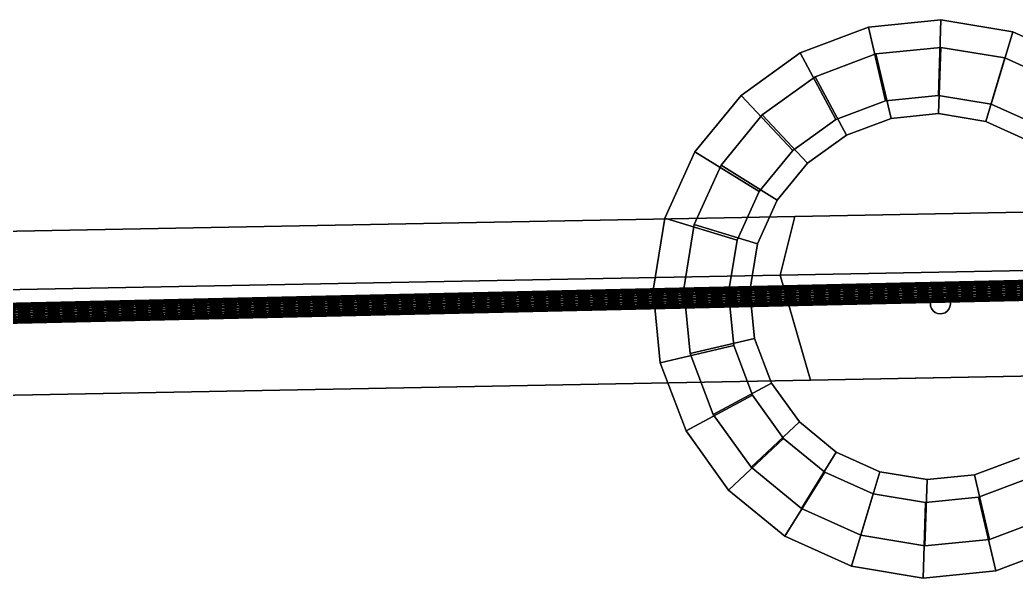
# Model space of a CAD drawing. Header units: inches. Extents: x -2 to 2474, y 1 to 287.
# Drawn here: x 165.8483 to 166.172, y 175.4238 to 175.6051 of the extents above; entities that cross this region are included whole.
import ezdxf

# ---------------------------------------------------------------- set-up
doc = ezdxf.new("R2010")
doc.units = ezdxf.units.IN
doc.header["$MEASUREMENT"] = 0
doc.layers.add('DLX_LUM', color=7, linetype='Continuous', true_color=0xffd400)

msp = doc.modelspace()

# ---------------------------------------------------------------- linework, layer by layer
at = {"layer": 'DLX_LUM'}
for points in [[(166.12405, 175.60273, 0), (166.14761, 175.60508, 0)], [(166.14761, 175.60508, 0), (166.12405, 175.60273, 0)], [(166.14683, 175.58055, 0), (166.14761, 175.60508, 0)], [(166.14761, 175.60508, 0), (166.14683, 175.58055, 0)], [(166.14761, 175.60508, 0), (166.17098, 175.60124, 0)], [(166.17098, 175.60124, 0), (166.14761, 175.60508, 0)], [(166.10189, 175.59437, 0), (166.12405, 175.60273, 0)], [(166.12405, 175.60273, 0), (166.10189, 175.59437, 0)], [(166.12964, 175.57883, 0), (166.12405, 175.60273, 0)], [(166.12405, 175.60273, 0), (166.12964, 175.57883, 0)], [(166.17098, 175.60124, 0), (166.16388, 175.57775, 0)], [(166.16388, 175.57775, 0), (166.17098, 175.60124, 0)], [(166.19255, 175.59149, 0), (166.17098, 175.60124, 0)], [(166.17098, 175.60124, 0), (166.19255, 175.59149, 0)], [(166.14753, 175.59613, 0), (166.1265, 175.59404, 0)], [(166.1265, 175.59404, 0), (166.14753, 175.59613, 0)], [(166.14753, 175.59613, 0), (166.14685, 175.57463, 0)], [(166.14685, 175.57463, 0), (166.14753, 175.59613, 0)], [(166.1684, 175.59271, 0), (166.14753, 175.59613, 0)], [(166.14753, 175.59613, 0), (166.1684, 175.59271, 0)], [(166.08266, 175.58056, 0), (166.10189, 175.59437, 0)], [(166.10189, 175.59437, 0), (166.08266, 175.58056, 0)], [(166.11348, 175.57274, 0), (166.10189, 175.59437, 0)], [(166.10189, 175.59437, 0), (166.11348, 175.57274, 0)], [(166.1265, 175.59404, 0), (166.10672, 175.58657, 0)], [(166.10672, 175.58657, 0), (166.1265, 175.59404, 0)], [(166.1265, 175.59404, 0), (166.1314, 175.57309, 0)], [(166.1314, 175.57309, 0), (166.1265, 175.59404, 0)], [(166.1684, 175.59271, 0), (166.16217, 175.57212, 0)], [(166.16217, 175.57212, 0), (166.1684, 175.59271, 0)], [(166.18766, 175.584, 0), (166.1684, 175.59271, 0)], [(166.1684, 175.59271, 0), (166.18766, 175.584, 0)], [(166.10672, 175.58657, 0), (166.08954, 175.57424, 0)], [(166.08954, 175.57424, 0), (166.10672, 175.58657, 0)], [(166.10672, 175.58657, 0), (166.11687, 175.56761, 0)], [(166.11687, 175.56761, 0), (166.10672, 175.58657, 0)], [(166.06766, 175.56224, 0), (166.08266, 175.58056, 0)], [(166.08266, 175.58056, 0), (166.06766, 175.56224, 0)], [(166.09946, 175.56266, 0), (166.08266, 175.58056, 0)], [(166.08266, 175.58056, 0), (166.09946, 175.56266, 0)], [(166.11348, 175.57274, 0), (166.12964, 175.57883, 0)], [(166.12964, 175.57883, 0), (166.11348, 175.57274, 0)], [(166.12964, 175.57883, 0), (166.14683, 175.58055, 0)], [(166.14683, 175.58055, 0), (166.12964, 175.57883, 0)], [(166.14683, 175.58055, 0), (166.16388, 175.57775, 0)], [(166.16388, 175.57775, 0), (166.14683, 175.58055, 0)], [(166.16388, 175.57775, 0), (166.17961, 175.57063, 0)], [(166.17961, 175.57063, 0), (166.16388, 175.57775, 0)], [(166.08954, 175.57424, 0), (166.07615, 175.55788, 0)], [(166.07615, 175.55788, 0), (166.08954, 175.57424, 0)], [(166.08954, 175.57424, 0), (166.10426, 175.55855, 0)], [(166.10426, 175.55855, 0), (166.08954, 175.57424, 0)], [(166.09946, 175.56266, 0), (166.11348, 175.57274, 0)], [(166.11348, 175.57274, 0), (166.09946, 175.56266, 0)], [(166.11687, 175.56761, 0), (166.1314, 175.57309, 0)], [(166.1314, 175.57309, 0), (166.11687, 175.56761, 0)], [(166.1314, 175.57309, 0), (166.14685, 175.57463, 0)], [(166.14685, 175.57463, 0), (166.1314, 175.57309, 0)], [(166.14685, 175.57463, 0), (166.16217, 175.57212, 0)], [(166.16217, 175.57212, 0), (166.14685, 175.57463, 0)], [(166.16217, 175.57212, 0), (166.17632, 175.56572, 0)], [(166.17632, 175.56572, 0), (166.16217, 175.57212, 0)], [(166.10426, 175.55855, 0), (166.11687, 175.56761, 0)], [(166.11687, 175.56761, 0), (166.10426, 175.55855, 0)], [(166.08851, 175.5493, 0), (166.09946, 175.56266, 0)], [(166.09946, 175.56266, 0), (166.08851, 175.5493, 0)], [(166.05791, 175.54066, 0), (166.06766, 175.56224, 0)], [(166.06766, 175.56224, 0), (166.05791, 175.54066, 0)], [(166.08851, 175.5493, 0), (166.06766, 175.56224, 0)], [(166.06766, 175.56224, 0), (166.08851, 175.5493, 0)], [(166.07615, 175.55788, 0), (166.06744, 175.53862, 0)], [(166.06744, 175.53862, 0), (166.07615, 175.55788, 0)], [(166.07615, 175.55788, 0), (166.09442, 175.54654, 0)], [(166.09442, 175.54654, 0), (166.07615, 175.55788, 0)], [(166.09442, 175.54654, 0), (166.10426, 175.55855, 0)], [(166.10426, 175.55855, 0), (166.09442, 175.54654, 0)], [(166.73982, 175.55336, 0), (166.1001, 175.54127, 0)], [(166.1001, 175.54127, 0), (166.73982, 175.55336, 0)], [(166.73982, 175.55336, 0), (166.1001, 175.54127, 0)], [(166.1001, 175.54127, 0), (166.73982, 175.55336, 0)], [(166.0814, 175.53356, 0), (166.08851, 175.5493, 0)], [(166.08851, 175.5493, 0), (166.0814, 175.53356, 0)], [(166.08803, 175.53239, 0), (166.09442, 175.54654, 0)], [(166.09442, 175.54654, 0), (166.08803, 175.53239, 0)], [(166.1001, 175.54127, 0), (165.46215, 175.52921, 0)], [(165.46215, 175.52921, 0), (166.1001, 175.54127, 0)], [(166.1001, 175.54127, 0), (165.46215, 175.52921, 0)], [(165.46215, 175.52921, 0), (166.1001, 175.54127, 0)], [(166.05407, 175.51729, 0), (166.05791, 175.54066, 0)], [(166.05791, 175.54066, 0), (166.05407, 175.51729, 0)], [(166.0814, 175.53356, 0), (166.05791, 175.54066, 0)], [(166.05791, 175.54066, 0), (166.0814, 175.53356, 0)], [(166.1001, 175.54127, 0), (166.09537, 175.52219, 0)], [(166.09537, 175.52219, 0), (166.1001, 175.54127, 0)], [(166.1001, 175.54127, 0), (166.09537, 175.52219, 0)], [(166.09537, 175.52219, 0), (166.1001, 175.54127, 0)], [(166.06744, 175.53862, 0), (166.06402, 175.51775, 0)], [(166.06402, 175.51775, 0), (166.06744, 175.53862, 0)], [(166.06744, 175.53862, 0), (166.08803, 175.53239, 0)], [(166.08803, 175.53239, 0), (166.06744, 175.53862, 0)], [(166.0786, 175.51651, 0), (166.0814, 175.53356, 0)], [(166.0814, 175.53356, 0), (166.0786, 175.51651, 0)], [(166.73131, 175.53421, 0), (166.09537, 175.52219, 0)], [(166.09537, 175.52219, 0), (166.73131, 175.53421, 0)], [(166.73131, 175.53421, 0), (166.09537, 175.52219, 0)], [(166.09537, 175.52219, 0), (166.73131, 175.53421, 0)], [(166.08552, 175.51707, 0), (166.08803, 175.53239, 0)], [(166.08803, 175.53239, 0), (166.08552, 175.51707, 0)], [(164.95325, 175.49202, 0), (166.51214, 175.5273, 0)], [(166.51214, 175.5273, 0), (164.95325, 175.49202, 0)], [(164.95424, 175.49251, 0), (166.51228, 175.52777, 0)], [(166.51228, 175.52777, 0), (164.95424, 175.49251, 0)], [(164.95543, 175.4928, 0), (166.51245, 175.52804, 0)], [(166.51245, 175.52804, 0), (164.95543, 175.4928, 0)], [(164.95672, 175.49288, 0), (166.51263, 175.5281, 0)], [(166.51263, 175.5281, 0), (164.95672, 175.49288, 0)], [(164.95804, 175.49274, 0), (166.51281, 175.52793, 0)], [(166.51281, 175.52793, 0), (164.95804, 175.49274, 0)], [(164.95928, 175.49239, 0), (166.51298, 175.52756, 0)], [(166.51298, 175.52756, 0), (164.95928, 175.49239, 0)], [(164.96038, 175.49186, 0), (166.51313, 175.527, 0)], [(166.51313, 175.527, 0), (164.96038, 175.49186, 0)], [(164.95198, 175.48977, 0), (166.51196, 175.52508, 0)], [(166.51196, 175.52508, 0), (164.95198, 175.48977, 0)], [(164.95207, 175.4906, 0), (166.51198, 175.52591, 0)], [(166.51198, 175.52591, 0), (164.95207, 175.4906, 0)], [(164.95222, 175.48893, 0), (166.51199, 175.52424, 0)], [(166.51199, 175.52424, 0), (164.95222, 175.48893, 0)], [(164.9525, 175.49137, 0), (166.51204, 175.52667, 0)], [(166.51204, 175.52667, 0), (164.9525, 175.49137, 0)], [(164.96124, 175.49117, 0), (166.51324, 175.5263, 0)], [(166.51324, 175.5263, 0), (164.96124, 175.49117, 0)], [(164.96181, 175.49038, 0), (166.51332, 175.5255, 0)], [(166.51332, 175.5255, 0), (164.96181, 175.49038, 0)], [(164.96196, 175.48872, 0), (166.51334, 175.52383, 0)], [(166.51334, 175.52383, 0), (164.96196, 175.48872, 0)], [(166.51335, 175.52466, 0), (164.96206, 175.48954, 0)], [(164.96206, 175.48954, 0), (166.51335, 175.52466, 0)], [(164.9528, 175.48814, 0), (166.51206, 175.52343, 0)], [(166.51206, 175.52343, 0), (164.9528, 175.48814, 0)], [(164.95366, 175.48745, 0), (166.51218, 175.52273, 0)], [(166.51218, 175.52273, 0), (164.95366, 175.48745, 0)], [(164.95475, 175.48692, 0), (166.51233, 175.52217, 0)], [(166.51233, 175.52217, 0), (164.95475, 175.48692, 0)], [(164.95599, 175.48657, 0), (166.5125, 175.5218, 0)], [(166.5125, 175.5218, 0), (164.95599, 175.48657, 0)], [(164.95731, 175.48643, 0), (166.51268, 175.52164, 0)], [(166.51268, 175.52164, 0), (164.95731, 175.48643, 0)], [(166.51286, 175.52169, 0), (164.95861, 175.48651, 0)], [(164.95861, 175.48651, 0), (166.51286, 175.52169, 0)], [(164.95979, 175.48681, 0), (166.51303, 175.52196, 0)], [(166.51303, 175.52196, 0), (164.95979, 175.48681, 0)], [(164.96079, 175.4873, 0), (166.51317, 175.52243, 0)], [(166.51317, 175.52243, 0), (164.96079, 175.4873, 0)], [(166.51327, 175.52307, 0), (164.96153, 175.48795, 0)], [(164.96153, 175.48795, 0), (166.51327, 175.52307, 0)], [(165.45742, 175.51013, 0), (166.09537, 175.52219, 0)], [(165.45742, 175.51013, 0), (166.09537, 175.52219, 0)], [(166.09537, 175.52219, 0), (165.45742, 175.51013, 0)], [(166.09537, 175.52219, 0), (165.45742, 175.51013, 0)], [(166.09537, 175.52219, 0), (166.1052, 175.48808, 0)], [(166.09537, 175.52219, 0), (166.1052, 175.48808, 0)], [(166.1052, 175.48808, 0), (166.09537, 175.52219, 0)], [(166.1052, 175.48808, 0), (166.09537, 175.52219, 0)], [(166.0786, 175.51651, 0), (166.05407, 175.51729, 0)], [(166.05642, 175.49373, 0), (166.05407, 175.51729, 0)], [(166.05407, 175.51729, 0), (166.0786, 175.51651, 0)], [(166.05407, 175.51729, 0), (166.05642, 175.49373, 0)], [(166.06402, 175.51775, 0), (166.08552, 175.51707, 0)], [(166.08552, 175.51707, 0), (166.06402, 175.51775, 0)], [(166.06402, 175.51775, 0), (166.06611, 175.49671, 0)], [(166.06611, 175.49671, 0), (166.06402, 175.51775, 0)], [(166.08706, 175.50162, 0), (166.08552, 175.51707, 0)], [(166.08552, 175.51707, 0), (166.08706, 175.50162, 0)], [(166.08032, 175.49933, 0), (166.0786, 175.51651, 0)], [(166.0786, 175.51651, 0), (166.08032, 175.49933, 0)], [(166.14467, 175.51453, 0), (166.14432, 175.51376, 0)], [(166.14432, 175.51376, 0), (166.14467, 175.51453, 0)], [(166.14432, 175.51376, 0), (166.14467, 175.51453, 0)], [(166.14467, 175.51453, 0), (166.14432, 175.51376, 0)], [(166.1452, 175.51519, 0), (166.14467, 175.51453, 0)], [(166.14467, 175.51453, 0), (166.1452, 175.51519, 0)], [(166.14467, 175.51453, 0), (166.1452, 175.51519, 0)], [(166.1452, 175.51519, 0), (166.14467, 175.51453, 0)], [(166.14467, 175.51453, 0), (166.14467, 175.51453, 0)], [(166.14467, 175.51453, 0), (166.14467, 175.51453, 0)], [(166.14589, 175.51568, 0), (166.1452, 175.51519, 0)], [(166.1452, 175.51519, 0), (166.14589, 175.51568, 0)], [(166.1452, 175.51519, 0), (166.14589, 175.51568, 0)], [(166.14589, 175.51568, 0), (166.1452, 175.51519, 0)], [(166.1452, 175.51519, 0), (166.1452, 175.51519, 0)], [(166.1452, 175.51519, 0), (166.1452, 175.51519, 0)], [(166.14668, 175.51598, 0), (166.14589, 175.51568, 0)], [(166.14589, 175.51568, 0), (166.14668, 175.51598, 0)], [(166.14589, 175.51568, 0), (166.14668, 175.51598, 0)], [(166.14668, 175.51598, 0), (166.14589, 175.51568, 0)], [(166.14589, 175.51568, 0), (166.14589, 175.51568, 0)], [(166.14589, 175.51568, 0), (166.14589, 175.51568, 0)], [(166.14752, 175.51607, 0), (166.14668, 175.51598, 0)], [(166.14668, 175.51598, 0), (166.14752, 175.51607, 0)], [(166.14668, 175.51598, 0), (166.14752, 175.51607, 0)], [(166.14752, 175.51607, 0), (166.14668, 175.51598, 0)], [(166.14668, 175.51598, 0), (166.14668, 175.51598, 0)], [(166.14668, 175.51598, 0), (166.14668, 175.51598, 0)], [(166.14836, 175.51593, 0), (166.14752, 175.51607, 0)], [(166.14752, 175.51607, 0), (166.14836, 175.51593, 0)], [(166.14752, 175.51607, 0), (166.14752, 175.51607, 0)], [(166.14752, 175.51607, 0), (166.14836, 175.51593, 0)], [(166.14836, 175.51593, 0), (166.14752, 175.51607, 0)], [(166.14752, 175.51607, 0), (166.14752, 175.51607, 0)], [(166.14913, 175.51558, 0), (166.14836, 175.51593, 0)], [(166.14836, 175.51593, 0), (166.14913, 175.51558, 0)], [(166.14836, 175.51593, 0), (166.14836, 175.51593, 0)], [(166.14836, 175.51593, 0), (166.14913, 175.51558, 0)], [(166.14913, 175.51558, 0), (166.14836, 175.51593, 0)], [(166.14836, 175.51593, 0), (166.14836, 175.51593, 0)], [(166.14978, 175.51505, 0), (166.14913, 175.51558, 0)], [(166.14913, 175.51558, 0), (166.14978, 175.51505, 0)], [(166.14913, 175.51558, 0), (166.14913, 175.51558, 0)], [(166.14913, 175.51558, 0), (166.14978, 175.51505, 0)], [(166.14978, 175.51505, 0), (166.14913, 175.51558, 0)], [(166.14913, 175.51558, 0), (166.14913, 175.51558, 0)], [(166.15027, 175.51436, 0), (166.14978, 175.51505, 0)], [(166.14978, 175.51505, 0), (166.15027, 175.51436, 0)], [(166.14978, 175.51505, 0), (166.14978, 175.51505, 0)], [(166.14978, 175.51505, 0), (166.15027, 175.51436, 0)], [(166.15027, 175.51436, 0), (166.14978, 175.51505, 0)], [(166.14978, 175.51505, 0), (166.14978, 175.51505, 0)], [(166.15057, 175.51357, 0), (166.15027, 175.51436, 0)], [(166.15027, 175.51436, 0), (166.15057, 175.51357, 0)], [(166.15027, 175.51436, 0), (166.15027, 175.51436, 0)], [(166.15027, 175.51436, 0), (166.15057, 175.51357, 0)], [(166.15057, 175.51357, 0), (166.15027, 175.51436, 0)], [(166.15027, 175.51436, 0), (166.15027, 175.51436, 0)], [(166.14432, 175.51376, 0), (166.14418, 175.51293, 0)], [(166.14418, 175.51293, 0), (166.14432, 175.51376, 0)], [(166.14418, 175.51293, 0), (166.14432, 175.51376, 0)], [(166.14432, 175.51376, 0), (166.14418, 175.51293, 0)], [(166.14418, 175.51293, 0), (166.14426, 175.51209, 0)], [(166.14426, 175.51209, 0), (166.14418, 175.51293, 0)], [(166.14418, 175.51293, 0), (166.14418, 175.51293, 0)], [(166.14426, 175.51209, 0), (166.14418, 175.51293, 0)], [(166.14418, 175.51293, 0), (166.14418, 175.51293, 0)], [(166.14418, 175.51293, 0), (166.14426, 175.51209, 0)], [(166.14426, 175.51209, 0), (166.14456, 175.5113, 0)], [(166.14456, 175.5113, 0), (166.14426, 175.51209, 0)], [(166.14426, 175.51209, 0), (166.14426, 175.51209, 0)], [(166.14456, 175.5113, 0), (166.14426, 175.51209, 0)], [(166.14426, 175.51209, 0), (166.14426, 175.51209, 0)], [(166.14426, 175.51209, 0), (166.14456, 175.5113, 0)], [(166.14432, 175.51376, 0), (166.14432, 175.51376, 0)], [(166.14432, 175.51376, 0), (166.14432, 175.51376, 0)], [(166.14456, 175.5113, 0), (166.14506, 175.51061, 0)], [(166.14506, 175.51061, 0), (166.14456, 175.5113, 0)], [(166.14456, 175.5113, 0), (166.14456, 175.5113, 0)], [(166.14506, 175.51061, 0), (166.14456, 175.5113, 0)], [(166.14456, 175.5113, 0), (166.14456, 175.5113, 0)], [(166.14456, 175.5113, 0), (166.14506, 175.51061, 0)], [(166.14506, 175.51061, 0), (166.14571, 175.51007, 0)], [(166.14571, 175.51007, 0), (166.14506, 175.51061, 0)], [(166.14506, 175.51061, 0), (166.14506, 175.51061, 0)], [(166.14571, 175.51007, 0), (166.14506, 175.51061, 0)], [(166.14506, 175.51061, 0), (166.14506, 175.51061, 0)], [(166.14506, 175.51061, 0), (166.14571, 175.51007, 0)], [(166.14963, 175.51046, 0), (166.15017, 175.51112, 0)], [(166.15017, 175.51112, 0), (166.14963, 175.51046, 0)], [(166.15017, 175.51112, 0), (166.14963, 175.51046, 0)], [(166.14963, 175.51046, 0), (166.15017, 175.51112, 0)], [(166.15017, 175.51112, 0), (166.15052, 175.51189, 0)], [(166.15052, 175.51189, 0), (166.15017, 175.51112, 0)], [(166.15052, 175.51189, 0), (166.15017, 175.51112, 0)], [(166.15017, 175.51112, 0), (166.15052, 175.51189, 0)], [(166.15017, 175.51112, 0), (166.15017, 175.51112, 0)], [(166.15017, 175.51112, 0), (166.15017, 175.51112, 0)], [(166.15052, 175.51189, 0), (166.15066, 175.51273, 0)], [(166.15066, 175.51273, 0), (166.15052, 175.51189, 0)], [(166.15066, 175.51273, 0), (166.15052, 175.51189, 0)], [(166.15052, 175.51189, 0), (166.15066, 175.51273, 0)], [(166.15052, 175.51189, 0), (166.15052, 175.51189, 0)], [(166.15052, 175.51189, 0), (166.15052, 175.51189, 0)], [(166.15066, 175.51273, 0), (166.15057, 175.51357, 0)], [(166.15057, 175.51357, 0), (166.15066, 175.51273, 0)], [(166.15057, 175.51357, 0), (166.15057, 175.51357, 0)], [(166.15057, 175.51357, 0), (166.15066, 175.51273, 0)], [(166.15066, 175.51273, 0), (166.15057, 175.51357, 0)], [(166.15057, 175.51357, 0), (166.15057, 175.51357, 0)], [(166.15066, 175.51273, 0), (166.15066, 175.51273, 0)], [(166.15066, 175.51273, 0), (166.15066, 175.51273, 0)], [(166.14571, 175.51007, 0), (166.14648, 175.50973, 0)], [(166.14648, 175.50973, 0), (166.14571, 175.51007, 0)], [(166.14571, 175.51007, 0), (166.14571, 175.51007, 0)], [(166.14648, 175.50973, 0), (166.14571, 175.51007, 0)], [(166.14571, 175.51007, 0), (166.14571, 175.51007, 0)], [(166.14571, 175.51007, 0), (166.14648, 175.50973, 0)], [(166.14648, 175.50973, 0), (166.14732, 175.50959, 0)], [(166.14732, 175.50959, 0), (166.14648, 175.50973, 0)], [(166.14648, 175.50973, 0), (166.14648, 175.50973, 0)], [(166.14732, 175.50959, 0), (166.14648, 175.50973, 0)], [(166.14648, 175.50973, 0), (166.14648, 175.50973, 0)], [(166.14648, 175.50973, 0), (166.14732, 175.50959, 0)], [(166.14732, 175.50959, 0), (166.14816, 175.50967, 0)], [(166.14816, 175.50967, 0), (166.14732, 175.50959, 0)], [(166.14816, 175.50967, 0), (166.14732, 175.50959, 0)], [(166.14732, 175.50959, 0), (166.14816, 175.50967, 0)], [(166.14732, 175.50959, 0), (166.14732, 175.50959, 0)], [(166.14732, 175.50959, 0), (166.14732, 175.50959, 0)], [(166.14816, 175.50967, 0), (166.14895, 175.50997, 0)], [(166.14895, 175.50997, 0), (166.14816, 175.50967, 0)], [(166.14895, 175.50997, 0), (166.14816, 175.50967, 0)], [(166.14816, 175.50967, 0), (166.14895, 175.50997, 0)], [(166.14816, 175.50967, 0), (166.14816, 175.50967, 0)], [(166.14816, 175.50967, 0), (166.14816, 175.50967, 0)], [(166.14895, 175.50997, 0), (166.14963, 175.51046, 0)], [(166.14963, 175.51046, 0), (166.14895, 175.50997, 0)], [(166.14963, 175.51046, 0), (166.14895, 175.50997, 0)], [(166.14895, 175.50997, 0), (166.14963, 175.51046, 0)], [(166.14895, 175.50997, 0), (166.14895, 175.50997, 0)], [(166.14895, 175.50997, 0), (166.14895, 175.50997, 0)], [(166.14963, 175.51046, 0), (166.14963, 175.51046, 0)], [(166.14963, 175.51046, 0), (166.14963, 175.51046, 0)], [(166.06611, 175.49671, 0), (166.08706, 175.50162, 0)], [(166.08706, 175.50162, 0), (166.06611, 175.49671, 0)], [(166.09254, 175.48709, 0), (166.08706, 175.50162, 0)], [(166.08706, 175.50162, 0), (166.09254, 175.48709, 0)], [(166.08032, 175.49933, 0), (166.05642, 175.49373, 0)], [(166.05642, 175.49373, 0), (166.08032, 175.49933, 0)], [(166.08641, 175.48317, 0), (166.08032, 175.49933, 0)], [(166.08032, 175.49933, 0), (166.08641, 175.48317, 0)], [(166.1052, 175.48808, 0), (166.72124, 175.49972, 0)], [(166.72124, 175.49972, 0), (166.1052, 175.48808, 0)], [(166.1052, 175.48808, 0), (166.69729, 175.49926, 0)], [(166.69729, 175.49926, 0), (166.1052, 175.48808, 0)], [(166.06611, 175.49671, 0), (166.07358, 175.47693, 0)], [(166.07358, 175.47693, 0), (166.06611, 175.49671, 0)], [(166.06478, 175.47158, 0), (166.05642, 175.49373, 0)], [(166.05642, 175.49373, 0), (166.06478, 175.47158, 0)], [(166.1052, 175.48808, 0), (165.46725, 175.47602, 0)], [(165.46725, 175.47602, 0), (166.1052, 175.48808, 0)], [(166.1052, 175.48808, 0), (165.46725, 175.47602, 0)], [(165.46725, 175.47602, 0), (166.1052, 175.48808, 0)], [(166.07358, 175.47693, 0), (166.09254, 175.48709, 0)], [(166.09254, 175.48709, 0), (166.07358, 175.47693, 0)], [(166.1016, 175.47448, 0), (166.09254, 175.48709, 0)], [(166.09254, 175.48709, 0), (166.1016, 175.47448, 0)], [(166.08641, 175.48317, 0), (166.06478, 175.47158, 0)], [(166.06478, 175.47158, 0), (166.08641, 175.48317, 0)], [(166.09649, 175.46914, 0), (166.08641, 175.48317, 0)], [(166.08641, 175.48317, 0), (166.09649, 175.46914, 0)], [(166.07358, 175.47693, 0), (166.08591, 175.45976, 0)], [(166.08591, 175.45976, 0), (166.07358, 175.47693, 0)], [(166.08591, 175.45976, 0), (166.1016, 175.47448, 0)], [(166.1016, 175.47448, 0), (166.08591, 175.45976, 0)], [(166.11361, 175.46464, 0), (166.1016, 175.47448, 0)], [(166.1016, 175.47448, 0), (166.11361, 175.46464, 0)], [(166.07859, 175.45234, 0), (166.06478, 175.47158, 0)], [(166.06478, 175.47158, 0), (166.07859, 175.45234, 0)], [(166.09649, 175.46914, 0), (166.07859, 175.45234, 0)], [(166.07859, 175.45234, 0), (166.09649, 175.46914, 0)], [(166.10985, 175.4582, 0), (166.09649, 175.46914, 0)], [(166.09649, 175.46914, 0), (166.10985, 175.4582, 0)], [(166.10227, 175.44637, 0), (166.11361, 175.46464, 0)], [(166.11361, 175.46464, 0), (166.10227, 175.44637, 0)], [(166.12776, 175.45825, 0), (166.11361, 175.46464, 0)], [(166.11361, 175.46464, 0), (166.12776, 175.45825, 0)], [(166.17306, 175.46276, 0), (166.15853, 175.45727, 0)], [(166.15853, 175.45727, 0), (166.17306, 175.46276, 0)], [(166.08591, 175.45976, 0), (166.10227, 175.44637, 0)], [(166.10227, 175.44637, 0), (166.08591, 175.45976, 0)], [(166.10985, 175.4582, 0), (166.09691, 175.43734, 0)], [(166.09691, 175.43734, 0), (166.10985, 175.4582, 0)], [(166.12559, 175.45108, 0), (166.10985, 175.4582, 0)], [(166.10985, 175.4582, 0), (166.12559, 175.45108, 0)], [(166.12776, 175.45825, 0), (166.12153, 175.43766, 0)], [(166.12153, 175.43766, 0), (166.12776, 175.45825, 0)], [(166.14308, 175.45574, 0), (166.12776, 175.45825, 0)], [(166.12776, 175.45825, 0), (166.14308, 175.45574, 0)], [(166.1424, 175.43424, 0), (166.14308, 175.45574, 0)], [(166.14308, 175.45574, 0), (166.1424, 175.43424, 0)], [(166.15853, 175.45727, 0), (166.14308, 175.45574, 0)], [(166.14308, 175.45574, 0), (166.15853, 175.45727, 0)], [(166.16343, 175.43633, 0), (166.15853, 175.45727, 0)], [(166.15853, 175.45727, 0), (166.16343, 175.43633, 0)], [(166.17598, 175.4561, 0), (166.15982, 175.45, 0)], [(166.15982, 175.45, 0), (166.17598, 175.4561, 0)], [(166.09691, 175.43734, 0), (166.07859, 175.45234, 0)], [(166.07859, 175.45234, 0), (166.09691, 175.43734, 0)], [(166.12559, 175.45108, 0), (166.11849, 175.42759, 0)], [(166.11849, 175.42759, 0), (166.12559, 175.45108, 0)], [(166.14264, 175.44828, 0), (166.12559, 175.45108, 0)], [(166.12559, 175.45108, 0), (166.14264, 175.44828, 0)], [(166.15982, 175.45, 0), (166.14264, 175.44828, 0)], [(166.14264, 175.44828, 0), (166.15982, 175.45, 0)], [(166.15982, 175.45, 0), (166.16542, 175.4261, 0)], [(166.16542, 175.4261, 0), (166.15982, 175.45, 0)], [(166.10227, 175.44637, 0), (166.12153, 175.43766, 0)], [(166.12153, 175.43766, 0), (166.10227, 175.44637, 0)], [(166.14264, 175.44828, 0), (166.14186, 175.42375, 0)], [(166.14186, 175.42375, 0), (166.14264, 175.44828, 0)], [(166.16343, 175.43633, 0), (166.18322, 175.4438, 0)], [(166.18322, 175.4438, 0), (166.16343, 175.43633, 0)], [(166.11849, 175.42759, 0), (166.09691, 175.43734, 0)], [(166.09691, 175.43734, 0), (166.11849, 175.42759, 0)], [(166.12153, 175.43766, 0), (166.1424, 175.43424, 0)], [(166.1424, 175.43424, 0), (166.12153, 175.43766, 0)], [(166.1424, 175.43424, 0), (166.16343, 175.43633, 0)], [(166.16343, 175.43633, 0), (166.1424, 175.43424, 0)], [(166.16542, 175.4261, 0), (166.18757, 175.43446, 0)], [(166.18757, 175.43446, 0), (166.16542, 175.4261, 0)], [(166.11849, 175.42759, 0), (166.14186, 175.42375, 0)], [(166.14186, 175.42375, 0), (166.11849, 175.42759, 0)], [(166.14186, 175.42375, 0), (166.16542, 175.4261, 0)], [(166.16542, 175.4261, 0), (166.14186, 175.42375, 0)]]:
    msp.add_polyline3d(points, dxfattribs=at)

doc.saveas('drawing.dxf')
